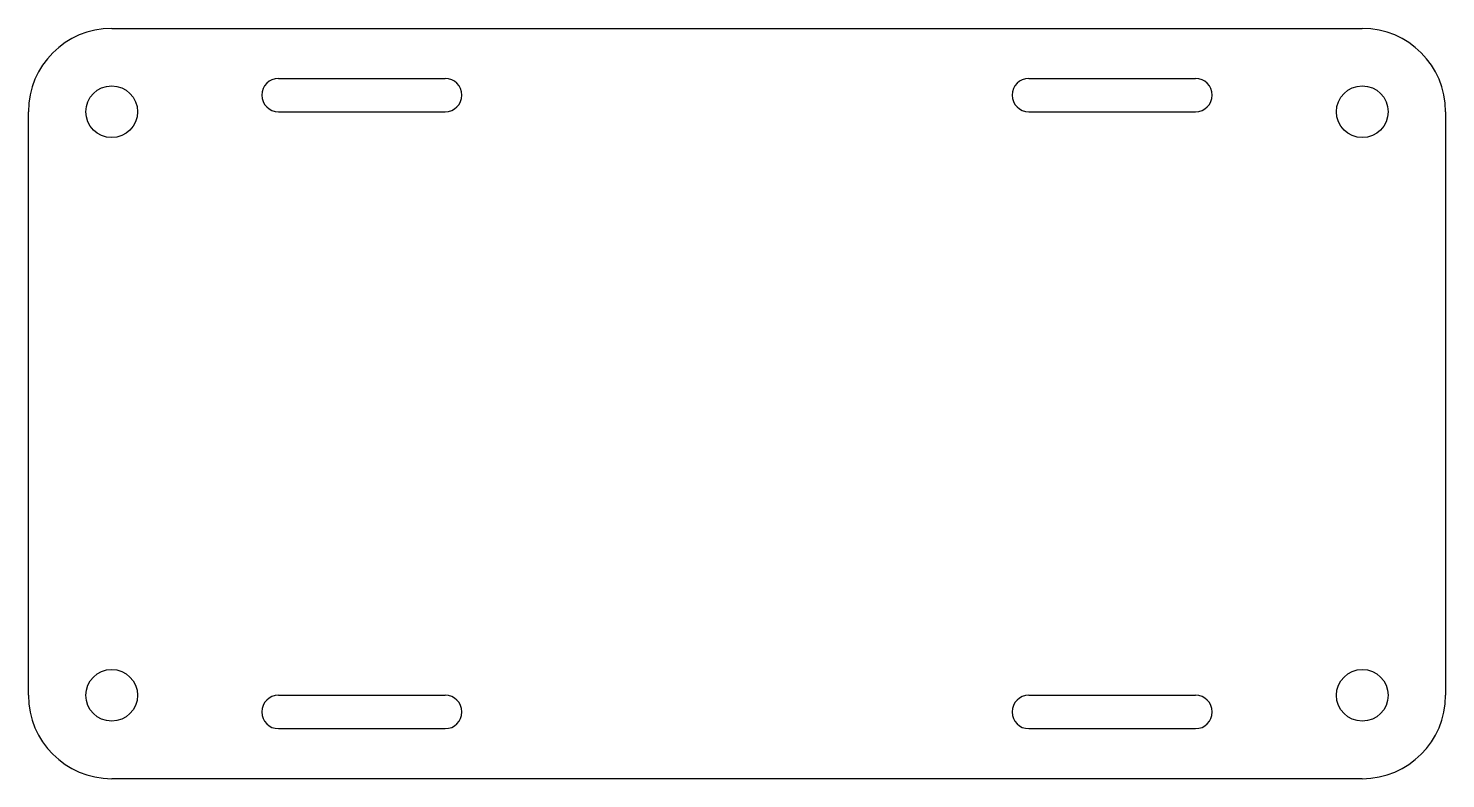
# Model space of a CAD drawing. Header units: millimetres. Extents: x -84 to 86, y -26 to 64.
import ezdxf

# ---------------------------------------------------------------- set-up
doc = ezdxf.new("R2010")
doc.units = ezdxf.units.MM

msp = doc.modelspace()

# ---------------------------------------------------------------- linework, layer by layer
at = {"color": 7, "linetype": 'Continuous'}
for p, q in [((-73.93, 64.19), (76.07, 64.19)), ((-53.93, 58.19), (-33.93, 58.19)), ((36.07, 58.19), (56.07, 58.19)), ((-83.93, -15.81), (-83.93, 54.19)), ((-53.93, 54.19), (-33.93, 54.19)), ((36.07, 54.19), (56.07, 54.19)), ((86.07, 54.19), (86.07, -15.81)), ((-53.93, -15.81), (-33.93, -15.81)), ((36.07, -15.81), (56.07, -15.81)), ((-53.93, -19.81), (-33.93, -19.81)), ((36.07, -19.81), (56.07, -19.81)), ((76.07, -25.81), (-73.93, -25.81))]:
    msp.add_line(p, q, dxfattribs=at)
for centre in [(-73.93, 54.19), (76.07, 54.19), (-73.93, -15.81), (76.07, -15.81)]:
    msp.add_circle(centre, 3.1, dxfattribs=at)
for centre, radius, start, end in [((-73.93, 54.19), 10, 90, 180), ((76.07, 54.19), 10, 0, 90), ((-53.93, 56.19), 2, 90, 270), ((-33.93, 56.19), 2, 270, 90), ((36.07, 56.19), 2, 90, 270), ((56.07, 56.19), 2, 270, 90), ((-73.93, -15.81), 10, 180, 270), ((-53.93, -17.81), 2, 90, 270), ((-33.93, -17.81), 2, 270, 90), ((36.07, -17.81), 2, 90, 270), ((56.07, -17.81), 2, 270, 90), ((76.07, -15.81), 10, 270, 0)]:
    msp.add_arc(centre, radius, start, end, dxfattribs=at)

doc.saveas('drawing.dxf')
